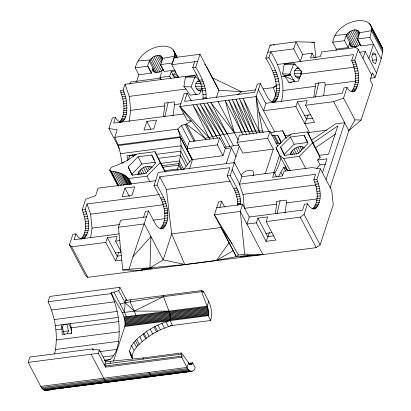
<?xml version="1.0" encoding="UTF-8"?>
<svg xmlns="http://www.w3.org/2000/svg" width="411" height="411" viewBox="0 0 411 411"><rect width="100%" height="100%" fill="white"/><g stroke="black" fill="none" stroke-linecap="round" stroke-linejoin="round"><path stroke-width="0.62" d="M113.534 360.935L124.841 326.498C126.871 313.814 115.044 303.606 111.407 292.509L113.95 292.18L118.8 290.736L119.92 287.33L49.823 296.429L48.072 301.772C55.577 317.811 58.393 336.46 54.642 353.845M170.026 325.764L210.668 320.488L208.146 315.684L208.469 312.637L207.935 308.414L201.59 291.702L201.976 290.52L125.787 300.415M149.938 268.193L152.24 268.244L146.424 269.128L141.492 269.292L149.938 268.193L150.929 236.536L132.979 256.644L129.044 269.179L122.771 269.991L118.394 227.273L120.716 220.204L146.619 216.838M119.447 148.679L108.894 128.576L112.383 117.942L115.429 117.546L117.597 120.402L119.75 121.79C126.634 113.112 123.875 100.073 120.084 90.538L123.136 90.143L125.067 84.25L196.812 74.936M119.596 122.144C125.53 122.221 126.413 114.767 126.794 110.271C127.127 103.413 126.033 96.4 123.136 90.143M203.019 99.246C203.794 87.784 198.451 77.145 192.692 67.62L194.629 61.732M206.065 98.851C206.841 87.384 201.498 76.749 195.739 67.224L199.993 54.267L174.089 57.632L171.772 64.697L178.4 77.325M281.53 101.265C285.804 84.075 279.747 66.505 270.818 51.837L268.881 57.73C276.264 69.623 284.746 88.565 275.195 101.568L272.149 101.964C281.699 88.961 273.217 70.019 265.835 58.126L270.089 45.169L295.992 41.804L314.261 42.215L315.828 57.514M302.624 54.432L295.992 41.804L293.675 48.873L300.302 61.501L302.624 54.432L312.072 53.204L310.526 57.92L320.277 56.651L321.823 51.94L355.957 47.506L358.233 49.469L354.75 60.073C358.531 69.593 361.3 82.621 354.431 91.283L351.384 91.679C358.248 83.017 355.484 69.988 351.703 60.468L353.635 54.576L277.446 64.465M71.303 333.794L71.35 332.689M126.413 316.65L124.559 312.391L125.052 302.645L126.172 299.239M159.437 194.578L87.055 203.974L85.241 209.497C88.648 218.354 91.237 230.925 84.024 238.498L80.977 238.894C88.19 231.321 85.601 218.75 82.195 209.893L85.688 199.258L95.604 195.713L98.08 188.176L155.969 180.66M237.799 205.346C237.635 199.566 236.525 193.699 233.787 188.562L227.16 175.934L229.867 167.683L159.771 176.787L157.064 185.032L163.696 197.66C167.77 206.774 170.735 220.126 163.259 228.213L160.213 228.608C167.688 220.522 164.724 207.17 160.644 198.056L154.017 185.428L158.271 172.471L234.46 162.576L241.889 176.725L239.433 184.19L315.627 174.3L313.814 179.823C317.215 188.675 319.804 201.251 312.591 208.824L315.643 208.428C322.851 200.856 320.261 188.279 316.86 179.427L320.349 168.793L311.98 167.621L283.944 171.264L282.398 175.975L272.647 177.244L274.194 172.528L241.889 176.725M104.327 360.17L106.017 360.709L110.246 359.461C120.341 349.956 119.442 334.359 118.851 321.618C117.618 311.954 115.429 302.362 111.047 293.598L111.407 292.509M136.529 81.84L138.851 74.771L135.224 67.866C138.188 56.286 148.71 47.789 160.388 46.33C164.369 45.806 168.829 46.073 172.07 48.709C176.504 52.382 174.12 58.655 172.404 63.042L160.521 64.584L164.143 71.488L174.778 70.106M335.951 50.286L336.332 49.13L332.71 42.23C334.754 30.388 345.882 22.297 357.262 20.771C361.243 20.247 365.703 20.509 368.944 23.15C373.28 26.751 370.989 32.911 369.89 37.401L381.167 58.881L375.017 77.612L370.588 78.188M381.167 58.881L382.672 52.171L382.662 48.734L370.886 25.718M201.015 91.037L198.503 90.631L196.515 88.894L195.585 86.289L195.965 83.51L197.547 81.311L199.438 80.479M299.758 78.218L297.245 77.813L295.257 76.076L294.327 73.466L294.708 70.692L296.29 68.488L298.18 67.661M301.176 74.658L300.801 73.615L301.181 70.836L294.708 70.692M90.656 237.594L92.033 228.12L90.605 214.188L87.055 203.974M129.059 121.682L130.708 110.318L129.28 96.385L125.067 84.25M163.285 116.621L164.842 105.884L164.559 103.125L174.31 101.861L174.593 104.62L172.944 115.984M275.339 213.617L276.716 204.144L276.433 201.385L286.184 200.121L286.467 202.88L285.003 212.98M313.834 97.073L315.391 86.336L315.109 83.582L324.865 82.313L325.147 85.072L323.585 95.809M118.204 186.24L109.881 170.38L110.163 168.633L112.054 167.015L119.195 164.359L127.374 160.331L136.735 154.043L155.019 151.669L165.371 171.7M163.65 69.51C161.127 72.69 151.972 74.304 152.969 68.2L151.346 73.148L138.851 74.771M137.86 174.29C139.159 168.52 147.112 164.405 152.394 167.441M151.346 73.148L147.719 66.243C148.381 61.059 151.916 56.122 157.367 55.516C163.583 54.396 162.859 60.9 160.521 64.584M201.904 88.067L199.592 93.929L190.144 95.152L186.029 89.017L183.892 86.721L185.464 77.027L194.912 75.799L199.885 81.147M282.634 73.903L284.201 64.208L293.649 62.981L301.53 71.447L301.104 74.078L298.335 81.106L288.887 82.334L284.772 76.194L282.634 73.903L289.755 74.062L294.821 81.609M290.238 154.505C291.507 148.859 299.064 144.888 304.351 147.415M359.62 44.722C356.933 47.342 348.718 48.236 349.843 42.641L348.22 47.589L336.332 49.13M348.22 47.589L344.593 40.684C345.255 35.5 348.79 30.563 354.241 29.957C360.457 28.832 359.733 35.341 357.395 39.024L361.017 45.924L373.512 44.306L368.873 58.439M177.424 170.133C180.712 156.817 183.373 142.216 177.763 129.105L181.39 125.494L186.24 124.05L191.367 120.947L187.354 120.644L179.931 106.495L184.185 93.538L187.231 93.143L191.269 100.829M170.051 320.626C161.672 322.897 153.714 326.617 146.527 331.482C139.714 336.768 131.361 342.178 129.573 351.215L130.225 353.804L132.743 358.608L132.095 356.018C133.883 346.982 142.237 341.572 149.049 336.285C156.231 331.42 164.195 327.701 172.574 325.43L170.051 320.626L170.349 316.742L169.841 313.357L163.496 296.644L163.881 295.468M164.821 116.745L168.109 102.683M315.371 97.196L318.802 82.524M277.019 213.689L280.132 200.578M280.96 157.711L279.619 162.741L277.636 167.847L275.021 172.995M210.668 320.488C212.389 314.21 211.495 307.294 208.721 301.453L203.368 291.265L202.099 291.43M49.741 389.628L52.788 389.232C48.601 390.969 42.564 391.626 40.776 386.417L28.169 362.399L29.921 357.056L92.901 348.882L93.59 349.941M320.349 168.793L331.785 190.57L333.249 204.842L320.097 244.899L316.27 247.638L87.702 277.312L85.431 275.365L69.418 244.864L72.901 234.26L75.948 233.864C77.319 236.145 79.174 238.781 82.061 239.038M75.948 233.864L74.016 239.757L119.092 233.9M115.429 117.546L113.621 123.069L184.092 113.919M129.83 84.301L130.585 82.005L160.203 78.157M123.798 162.838L121.969 163.08L120.474 153.663L118.029 144.862L114.787 137.284L117.263 129.742L108.894 128.576M64.876 334.395L63.89 333.794L62.477 327.274L63.448 324.33M67.62 333.239L68.396 330.881L66.983 324.366L63.325 324.844M129.706 155.409L128.741 158.353L128.997 159.535M121.63 260.096L115.537 260.887L105.827 242.392L107.374 237.681L117.125 236.412L115.578 241.123L121.168 251.773M161.158 79.724L159.971 77.463L161.523 72.752M124.954 188.068L122.093 196.787L131.849 195.523L134.71 186.805L124.954 188.068L129.383 196.499M146.845 121.394L143.984 130.107L153.74 128.843L156.601 120.125L146.845 121.394L150.883 129.08M170.914 78.455L169.728 76.199L171.274 71.483L175.05 70.995M172.24 74.381L174.675 74.067L175.651 71.098M115.537 260.887L118.907 252.113M92.901 348.882L92.542 349.967L95.09 349.638L99.38 349.889L105.632 361.798L104.512 365.209M105.632 361.798L143.382 357.904L181.477 352.962L181.092 354.138L182.099 356.06L181.713 357.236L105.524 367.131L98.26 353.301L99.38 349.889M143.573 217.234L145.509 211.346L148.556 210.951L155.183 223.579C156.653 226.297 159.802 230.237 163.259 228.213M148.556 210.951L132.979 256.644M187.231 93.143L184.524 101.389L254.62 92.29L257.327 84.044L260.374 83.649L267.006 96.277C268.398 99.01 270.69 102.575 274.224 102.056L275.195 101.568M105.524 367.131L105.91 365.949L104.897 364.028L181.092 354.138M109.973 363.37L110.662 361.279M130.857 299.758L130.174 301.844L136.056 315.401M192.512 159.627L186.841 148.823L189.158 141.754L219.633 137.798L225.31 148.602L222.988 155.671L192.512 159.627L189.522 168.736M216.479 97.422L218.858 90.194L206.625 66.895M142.997 359.086L143.382 357.904M222.988 155.671L217.316 144.867L219.633 137.798M226.256 163.486L231.403 147.811L225.31 148.602M269.986 131.258L267.664 138.327L273.336 149.136L242.86 153.092L237.188 142.283L239.51 135.214L269.986 131.258L277.723 146.003M233.741 163.095L239.089 146.814M219.762 207.344L221.699 201.452L218.652 201.847L214.393 214.809L236.34 256.685L246.055 255.585L250.982 255.426L245.162 256.31L240.235 256.469M240.851 204.95C240.682 199.171 239.572 193.304 236.834 188.166L230.206 175.538L234.46 162.576L234.758 163.778M259.911 132.686L259.017 130.991L256.12 96.606L260.374 83.649M203.368 291.265L202.983 292.442L201.976 290.52M258.442 89.536L265.069 102.164L265.999 103.284L263.549 110.754L295.848 106.557L297.4 101.846L307.151 100.582L305.604 105.293L314.574 122.386L304.823 123.649L308.183 114.849M181.477 352.962L188.608 362.713L187.062 367.424C188.197 371.924 194.485 372.875 195.199 367.609L192.677 362.805L188.865 363.298M208.721 301.453L207.17 306.164L123.865 316.984M216.715 207.74L242.618 204.375L240.301 211.444L244.673 254.168L262.942 254.573L240.301 211.444L214.393 214.809L232.04 243.78L238.406 254.979L244.673 254.168M242.618 204.375L249.251 217.003L246.929 224.072L256.377 222.844L257.923 218.133L267.674 216.869L266.128 221.58L275.838 240.075L266.087 241.339L256.377 222.844M273.336 149.136L265.563 172.815L264.884 173.868M273.772 172.774L279.711 154.69M266.087 241.339L269.462 232.564M354.431 91.283C351.426 93.23 348.379 89.958 347.048 87.476L344.002 87.872L342.188 93.395L265.999 103.284M266.128 221.58L300.261 217.147L304.083 214.398L307.567 203.794L304.515 204.19L302.583 210.083L249.251 217.003M329.982 188.135L348.857 130.636L354.991 119.889L343.555 98.111L347.048 87.476M361.017 45.924L357.447 38.855M322.455 172.677L326.997 158.841L317.621 160.059L320.143 164.862L325.769 164.133M362.964 58.49L365.245 51.539L359.579 52.274M326.015 179.602L344.695 122.709L335.556 123.896L311.425 140.269M376.789 59.734L375.474 63.741L372.962 62.205L371.76 56.667L373.075 52.665L375.592 54.195L376.789 59.734L372.366 60.309M305.604 105.293L333.64 101.651L348.857 130.636L361.094 120.022L372.649 84.836L370.126 80.032L372.494 72.809L375.017 77.612M196.309 94.771L191.017 86.88L194.814 77.237L196.073 77.073M289.755 74.062L293.557 64.414L295.447 64.173M189.903 364.567L191.521 364.264L192.677 362.805M278.386 176.73L283.677 167.21L288.486 170.817M229.138 242.608L216.505 260.399L184.775 264.52L150.01 267.895L129.044 269.179M118.029 144.862L180.301 136.781L191.994 159.052L183.707 169.286L179.345 160.978L160.937 163.367M151.731 155.029L155.574 163.321L145.7 173.391L131.988 175.173L128.145 166.881L138.014 156.807L151.731 155.029L154.346 160.018M132.44 175.189L131.926 174.084L141.8 164.015L155.512 162.232M109.881 170.38L110.713 171.099L116.667 172.055L121.389 173.565L125.427 175.738L128.694 178.528L146.979 176.155L160.141 162.725L155.019 151.669M285.193 165.7L287.073 169.753L279.439 155.219L275.951 147.693L284.915 138.543L291.728 133.919L307.397 131.885L319.619 155.687M304.109 135.245L307.952 143.537L298.078 153.606L284.366 155.389L280.523 147.097L290.392 137.022L304.109 135.245L305.563 138.014M284.818 155.409L284.304 154.3L294.178 144.23L307.89 142.447M279.439 155.219L283.693 158.405L299.362 156.37L312.524 142.941L307.397 131.885M317.621 160.059L320.154 157.475L319.167 155.348L328.543 154.13L337.827 125.858L313.151 142.848M316.598 168.479L320.143 164.862M233.258 250.731L216.505 260.399L236.34 256.685L238.406 254.979M276.171 85.2L273.228 87.625L263.076 88.946M237.476 94.89L241.498 91.745L255.457 89.932M315.674 147.652L335.623 133.914M150.01 267.895L163.162 259.834L171.67 233.916L166.404 189.414L159.771 176.787M201.59 291.702L163.496 296.644L134.207 311.137L122.016 312.72M154.88 375.978C152.281 377.442 150 374.421 148.967 372.371M313.459 208.999L315.643 208.428M276.141 86.418L273.228 87.625L276.069 95.26M143.793 269.344L141.04 270.402L122.771 269.991M333.64 101.651L343.555 98.111M270.602 133.051L274.599 131.808L282.624 130.77L286.339 138.081M120.202 304.089L125.052 302.645L163.496 296.644M263.312 132.671L262.418 130.97C243.122 130.924 223.877 133.703 205.181 138.404L186.24 124.05L195.189 141.101M281.663 76.6L284.772 76.194L290.3 74.874L284.371 75.768L290.197 74.715M224.319 147.39L238.863 144.944M162.345 58.383L174.521 56.25L175.41 57.946M359.219 32.823L371.395 30.691L382.672 52.171M45.251 390.45L45.986 390.352M52.084 389.561L50.964 389.592L192.271 371.359M60.489 388.472L61.224 388.374M108.966 382.173C106.475 382.677 104.79 380.118 103.752 378.243L91.144 354.225M311.754 42.538L314.261 42.215M135.224 67.866L147.719 66.243M332.71 42.23L344.593 40.684M357.395 39.024L369.89 37.401M171.772 64.697L197.676 61.337M267.767 52.233L293.675 48.873M192.692 67.62L195.739 67.224M265.835 58.126L268.881 57.73M159.971 77.463L169.728 76.199M178.502 76.852L176.067 77.165L172.615 75.064M372.428 54.606L375.592 54.195M199.325 80.248L202.371 79.852M272.467 70.754L275.514 70.358M351.703 60.468L354.75 60.073M120.916 92.418L123.963 92.023M200.162 82.123L203.209 81.727M273.305 72.624L276.351 72.228M352.53 62.349L355.577 61.953M121.661 94.463L124.708 94.068M200.912 84.163L203.959 83.767M274.055 74.668L277.101 74.273M353.275 64.393L356.322 63.998M122.308 96.647L125.355 96.251M201.57 86.346L204.616 85.95M274.707 76.847L277.759 76.451M353.922 66.577L356.969 66.181M129.28 96.385L186.029 89.017M301.104 74.078L354.066 67.199M122.848 98.928L125.894 98.532M202.114 88.632L205.161 88.237M275.257 79.138L278.304 78.742M354.467 68.858L357.513 68.462M202.546 90.99L205.592 90.595M275.689 81.496L278.735 81.101M123.279 101.281L126.326 100.885M354.893 71.211L357.94 70.815M123.583 103.67L126.629 103.274M355.202 73.6L358.248 73.204M202.947 94.622L205.998 94.227M276.089 85.123L279.136 84.728M123.768 106.053L126.814 105.658M355.381 75.984L358.428 75.588M123.819 108.396L126.865 108.001M203.055 98.111L206.106 97.715M276.197 88.617L279.244 88.221M355.438 78.326L358.484 77.931M123.742 110.667L126.794 110.271M276.125 90.888L279.172 90.492M355.361 80.597L358.407 80.202M130.708 110.318L164.842 105.884M174.593 104.62L180.927 103.793M283.087 90.533L315.391 86.336M325.147 85.072L355.484 81.131M123.541 112.83L126.588 112.434M275.92 93.05L278.966 92.655M355.155 82.76L358.207 82.364M206.075 140.105L205.181 138.404L179.931 106.495L256.12 96.606L274.599 131.808M123.213 114.854L126.259 114.458M275.591 95.069L278.643 94.674M354.832 84.784L357.878 84.389M122.766 116.703L125.812 116.308M275.144 96.924L278.196 96.528M354.385 86.634L357.431 86.238M122.185 118.389L125.232 117.993M274.563 98.604L277.61 98.208M353.799 88.319L356.846 87.923M121.481 119.806L124.528 119.411M273.86 100.022L276.906 99.626M353.095 89.737L356.142 89.341M120.67 120.932L123.716 120.536M273.048 101.152L276.1 100.757M352.289 90.862L355.335 90.466M122.817 121.353L119.771 121.748L120.813 121.985M120.012 122.077L121.841 121.836M272.719 102.175L273.937 102.015M352.242 91.925L353.46 91.766M114.787 137.284L177.763 129.105L187.611 147.862M304.608 115.573L310.701 114.782M312.468 118.147L306.37 118.938L297.4 101.846M118.224 145.571L180.372 137.5L191.798 159.268M120.474 153.663L181.194 145.782L189.599 161.795M136.159 154.495L127.02 155.682L127.78 160.485M285.147 135.573L290.747 134.844M307.562 132.661L326.617 130.189M128.977 155.995L133.246 155.445L133.503 156.627M186.841 148.823L217.316 144.867M237.188 142.283L267.664 138.327M156.077 154.382L180.645 151.191L187.488 164.22M158.204 158.374L180.48 155.481L186.065 166.126M162.448 165.7L179.001 163.552L182.201 169.651M162.951 167.205L178.79 165.15L181.071 169.496M164.873 170.668L177.655 169.008L178.225 170.087M154.017 185.428L157.064 185.032M227.16 175.934L230.206 175.538M166.404 189.414L230.181 181.133M160.644 198.056L163.696 197.66M233.787 188.562L236.834 188.166M82.195 209.893L85.241 209.497M313.814 179.823L316.86 179.427M161.549 199.854L164.595 199.458M234.686 190.355L237.738 189.959M83.135 212.133L86.182 211.737M162.355 201.863L165.402 201.467M235.498 192.363L238.544 191.968M314.754 182.063L317.801 181.667M83.849 214.311L86.896 213.915M163.064 204.041L166.111 203.645M236.207 194.547L239.253 194.151M315.463 184.241L318.515 183.845M90.605 214.188L163.619 204.709M232.138 169.645L238.77 182.273L242.983 194.408L315.997 184.924M84.445 216.628L87.492 216.232M163.65 206.353L166.696 205.957M236.793 196.859L239.839 196.463M316.059 186.558L319.106 186.162M84.907 219.032L87.954 218.637M164.112 208.752L167.159 208.356M237.255 199.258L240.301 198.862M316.521 188.962L319.568 188.567M164.39 210.869L167.436 210.473M237.532 201.369L240.579 200.974M85.231 221.483L88.278 221.087M316.845 191.413L319.892 191.017M164.564 212.98L167.611 212.585M237.707 203.486L240.754 203.091M85.406 223.928L88.457 223.533M164.647 213.643L167.693 213.247M237.789 204.144L240.836 203.748M317.025 193.858L320.071 193.463M85.437 226.327L88.483 225.932M164.672 216.037L167.719 215.641M317.051 196.253L320.102 195.857M85.313 228.624L88.365 228.228M164.554 218.339L167.601 217.943M316.932 198.554L319.979 198.159M92.033 228.12L119.842 224.509M153.02 220.204L164.421 218.724M276.716 204.144L244.411 208.336L242.983 194.408M286.467 202.88L316.809 198.939M85.046 230.782L88.093 230.386M164.282 220.496L167.334 220.101M316.66 200.712L319.712 200.316M118.394 227.273L144.302 223.908L163.162 259.834L184.775 264.52L171.67 233.916L221.56 227.437M84.635 232.76L87.682 232.364M163.871 222.469L166.923 222.074M316.249 202.685L319.301 202.289M84.091 234.511L87.137 234.116M163.326 224.226L166.373 223.831M315.705 204.442L318.756 204.046M83.443 235.986L86.495 235.59M162.684 225.701L165.731 225.305M315.062 205.916L318.109 205.521M82.703 237.219L85.75 236.823M161.939 226.934L164.991 226.538M314.317 207.149L317.369 206.754M81.876 238.195L84.923 237.799M161.112 227.905L164.164 227.509M313.495 208.125L316.542 207.73M160.609 228.922L161.826 228.763M69.418 244.864L71.694 246.826L105.827 242.392M115.578 241.123L119.986 240.553M115.378 252.929L120.865 252.215M265.927 233.381L272.025 232.59M121.348 255.621L117.084 256.171L107.374 237.681M273.726 235.837L267.633 236.628L257.923 218.133M48.072 301.772L111.047 293.598M51.591 310.007L114.571 301.833M54.252 319.563L117.233 311.389M55.208 325.599L118.183 317.431M124.153 317.682L207.457 306.868M124.405 318.433L207.714 307.618M124.631 319.229L207.935 308.414M124.816 320.056L208.12 309.236M55.875 329.792L61.969 329L61.306 324.808M61.969 329L62.22 334.441L71.365 333.254L71.113 327.814L118.851 321.618M124.965 320.899L208.269 310.084M125.072 321.756L208.377 310.942M125.139 322.609L208.444 311.795M125.165 323.452L208.469 312.637M62.909 331.595L68.396 330.881M125.144 324.274L208.454 313.459M125.088 325.06L208.392 314.245M124.985 325.805L208.29 314.99M124.841 326.498L208.146 315.684M56.343 339.995L119.324 331.821M55.634 349.478L118.615 341.3M99.59 351.646L116.765 349.417M28.169 362.399L98.26 353.301M103.099 357.015L113.914 355.607M104.522 360.206L110.246 359.461M105.91 365.949L182.099 356.06M188.618 363.792L192.43 363.298M188.978 364.12L192.153 363.709M189.307 364.362L191.85 364.033M190.252 364.429L191.521 364.264M40.776 386.417L187.062 367.424L181.713 357.236M41.46 387.588L187.745 368.6M42.189 388.585L188.469 369.592M42.944 389.376L189.224 370.383M43.715 389.957L189.995 370.969M46.69 390.024L47.912 389.864M62.564 387.963L63.839 387.799M65.75 387.552L67.024 387.383M68.93 387.136L70.204 386.972M72.115 386.725L73.389 386.561M75.295 386.309L76.569 386.145M78.48 385.898L79.755 385.734M81.661 385.487L82.935 385.318M84.209 385.153L86.12 384.907M88.026 384.66L89.3 384.49M91.211 384.244L92.485 384.08M93.754 383.915L95.665 383.668M96.939 383.499L98.846 383.252M100.757 383.006L102.031 382.841M103.942 382.595L105.211 382.425M106.485 382.261L108.396 382.014M109.67 381.85L111.581 381.598M113.487 381.351L114.761 381.187M116.036 381.023L117.947 380.776M119.221 380.607L121.132 380.36M122.406 380.196L124.317 379.949M126.223 379.697L127.497 379.533M128.771 379.368L130.683 379.122M131.957 378.957L133.868 378.706M135.142 378.541L137.053 378.295M138.322 378.13L140.233 377.879M141.507 377.714L143.418 377.468M144.693 377.303L146.604 377.051M147.878 376.887L149.152 376.723M151.058 376.476L152.332 376.312M157.418 375.649L158.692 375.484M160.593 375.238L161.862 375.073M163.768 374.827L165.037 374.657M166.943 374.411L168.212 374.246M170.118 374L171.387 373.835M173.293 373.589L174.562 373.424M176.468 373.178L177.737 373.013M179.643 372.762L180.912 372.597M182.818 372.351L184.087 372.186M185.993 371.94L187.262 371.775M189.168 371.529L190.437 371.364M44.486 390.316L190.771 371.328M314.682 208.845C311.384 209.492 309.031 206.276 307.567 203.794M191.177 364.403L189.692 363.982L188.608 362.713M250.042 255.678L262.942 254.573M335.063 35.408L346.858 34.426L353.388 46.864M138.188 60.967L149.984 59.985L156.514 72.423M270.089 45.169L271.347 45.097M273.233 44.989L274.491 44.917M169.075 311.112L134.207 311.137L125.052 302.645L118.8 290.736M174.089 57.632L176.612 57.689M284.201 64.208L293.557 64.414M296.29 68.488L299.234 68.555M294.327 73.466L300.801 73.615M295.257 76.076L300.554 76.194M297.245 77.813L299.598 77.864M185.464 77.027L194.814 77.237M293.613 81.722L294.795 81.748M288.887 82.334L291.851 82.4M197.547 81.311L199.9 81.363M195.965 83.51L200.671 83.618M195.585 86.289L202.058 86.433M183.892 86.721L191.017 86.88M196.515 88.894L201.811 89.012M198.503 90.631L201.447 90.697M194.871 94.54L196.648 94.581M354.991 119.889L361.094 120.022M271.558 135.157L277.774 135.476L280.554 140.901M275.719 143.085L280.302 143.29M61.64 326.915L62.477 327.274M284.772 76.194L293.942 80.299M174.675 74.067L178.127 76.169M132.26 154.844L133.246 155.445M179.931 106.495L208.875 137.5L209.769 139.195M204.74 64.409L205.495 65.4M232.04 243.78L221.026 227.437L236.34 256.685M210.992 75.716L212.41 77.828L241.498 91.745L218.858 90.194L199.993 54.267M233.443 145.735L227.196 133.842L207.247 102.95L229.806 146.347M223.558 134.459L203.661 103.418L226.148 147.02M219.906 135.132L200.085 103.88L217.429 138.127M216.243 135.861L196.515 104.343L213.751 138.918M212.564 136.652L192.954 104.805L208.875 137.5M130.225 353.804L132.619 358.469M381.346 45.821L382.163 47.198M370.07 24.341L381.048 45.256M371.385 27.254L382.662 48.734M368.944 23.15L369.54 24.28M371.554 28.924L382.831 50.404M358.973 31.714L359.568 32.844M358.294 30.82L359.481 33.08M357.226 30.203L359.301 34.164M355.844 29.911L358.813 35.567M354.241 29.957L358.099 37.309M365.245 51.539L376.527 73.019M352.53 30.342L359.949 44.475M350.824 31.036L358.541 45.734M349.242 31.996L356.959 46.695M358.233 49.469L371.724 75.167M347.886 33.152L355.31 47.286M346.216 35.736L352.196 47.126M349.638 43.89L351.112 46.695M312.072 53.204L314.425 57.689M295.848 106.557L309.426 132.419M312.524 142.941L320.154 157.475M306.144 139.124L307.603 141.893M301.859 146.578L303.046 148.833M299.953 146.629L301.736 150.02M297.913 147.087L300.287 151.608M290.392 137.022L294.178 144.23M295.884 147.914L298.556 153M299.362 156.37L305.743 168.525M293.999 149.054L296.67 154.14M284.058 133.78L286.297 138.05M292.391 150.431L294.466 154.387M291.163 151.952L292.642 154.777M290.402 153.509L290.993 154.639M279.721 139.391L280.615 141.086M280.384 141.543L280.98 142.674M274.512 135.25L278.673 143.177M280.523 147.097L284.304 154.3M273.485 135.219L277.646 143.146M283.693 158.405L290.145 170.704M258.971 112.167L269.154 131.566M275.951 147.693L278.884 153.282M283.677 167.21L285.64 170.945M304.083 214.398L320.097 244.899M281.006 172.507L282.686 175.708M253.608 134.032L252.123 131.201L239.536 98.758L256.772 133.334M300.261 217.147L316.27 247.638M274.194 172.528L276.505 176.941M246.6 134.489L245.115 131.659L232.385 99.688L250.119 134.233M227.196 133.842L210.838 102.483L234.424 132.789L225.213 100.618L243.06 134.808M218.025 101.553L238.288 140.151M231.403 147.811L236.15 156.853M174.012 51.277L177.275 57.499M173.195 49.901L176.756 56.687M174.511 52.814L176.884 57.334M174.68 54.483L176.463 57.874M171.274 71.483L174.511 77.648M162.098 57.273L162.694 58.403M161.42 56.379L162.607 58.639M160.352 55.768L162.427 59.723M158.97 55.47L161.939 61.126M157.367 55.516L161.225 62.868M155.656 55.901L163.373 70.6M153.95 56.595L161.667 71.293M152.368 57.555L160.085 72.254M151.017 58.711L158.137 72.279M185.094 124.363L194.049 141.415M149.347 61.296L155.322 72.685M152.769 69.454L154.238 72.254M221.699 201.452L224.581 206.944M181.39 125.494L190.041 141.975M147.775 66.079L151.402 72.978M160.141 162.725L165.094 172.158M151.125 166.707L151.716 167.837M149.481 166.357L150.667 168.618M147.575 166.414L149.352 169.805M145.535 166.871L147.909 171.392M138.014 156.807L141.8 164.015M143.506 167.698L146.47 173.35M146.979 176.155L149.902 181.724M134.597 154.197L135.183 155.307M141.62 168.839L144.292 173.925M140.007 170.216L142.088 174.172M138.779 171.736L140.264 174.562M138.024 173.293L138.615 174.423M128.145 166.881L131.926 174.084M128.694 178.528L131.618 184.097M127.698 177.537L131.191 184.19M126.609 176.602L130.662 184.334M125.427 175.738L129.886 184.231M124.163 174.942L129.177 184.498M122.817 174.218L128.078 184.241M122.211 173.951L127.806 184.601M121.389 173.565L127.307 184.837M119.889 172.985L126.136 184.883M118.311 172.481L124.697 184.647M116.667 172.055L123.67 185.387M114.962 171.7L121.995 185.094M113.195 171.428L120.546 185.433M111.371 171.238L118.748 185.284M110.713 171.099L118.394 185.731M109.763 169.851L118.204 186.044M165.982 321.839L168.505 326.642M161.929 323.308L164.451 328.112M157.922 325.024L160.444 329.828M155.127 326.411L157.649 331.215M153.997 326.966L156.519 331.769M150.19 329.124L152.712 333.927M146.527 331.482L149.049 336.285M119.92 287.33L126.927 300.677M143.963 333.342L146.486 338.145M143.043 334.009L145.566 338.813M139.771 336.691L142.293 341.495M113.95 292.18L124.559 312.391M136.735 339.501L139.257 344.305M135.476 340.822L137.998 345.625M133.96 342.42L136.483 347.223M131.474 345.42L133.996 350.223M129.573 351.215L132.095 356.018M130.78 355.135L132.743 358.87M131.243 356.234L132.363 358.366M71.694 246.826L87.702 277.312M68.755 323.914L71.077 328.332L71.319 330.963M245.115 131.659L228.804 100.15L241.576 131.977M252.123 131.201L235.965 99.221L248.629 131.402M277.774 135.476L279.665 139.201L280.862 143.095M259.017 130.991L243.096 98.296L255.585 131.068M282.624 130.77L285.989 137.844M256.12 96.606L262.418 130.97M70.445 323.627L71.113 327.814M234.46 162.576L234.614 163.835M247.782 254.738L247.91 256.002M146.29 267.869L146.424 269.128M241.077 175.507A7.115 4.259 -27.7 0 1 250.196 170.175A7.115 4.259 -27.7 0 1 252.857 175.934"/></g></svg>
